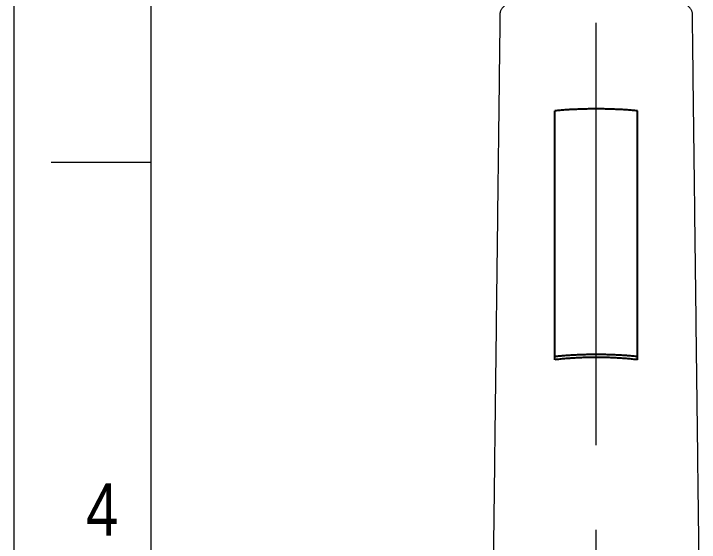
# Model space of a CAD drawing. Header units: inches. Extents: x 6245 to 6839, y 405 to 1245.
# Drawn here: x 6245.2 to 6345, y 869.7 to 946.6 of the extents above; entities that cross this region are included whole.
import ezdxf

# ---------------------------------------------------------------- set-up
doc = ezdxf.new("R2010")
doc.units = ezdxf.units.IN
doc.header["$LTSCALE"] = 4.84
doc.header["$MEASUREMENT"] = 0
doc.linetypes.add('CENTERX2', pattern=[20.32, 12.7, -2.54, 2.54, -2.54])
doc.layers.get('0').update_dxf_attribs({"linetype": 'CONTINUOUS', "lineweight": 13})
doc.layers.add('CENTER', color=1, linetype='CENTERX2', lineweight=15)
doc.styles.get("Standard").update_dxf_attribs({"font": 'arial.ttf', "width": 0.8})

msp = doc.modelspace()

# ---------------------------------------------------------------- linework, layer by layer
at = {"color": 7, "linetype": 'Continuous'}
for p, q in [((6245.238, 1244.986), (6245.238, 404.986)), ((6265.238, 924.986), (6250.702, 924.986))]:
    msp.add_line(p, q, dxfattribs=at)
at = {"linetype": 'Continuous'}
msp.add_line((6265.238, 424.986), (6265.238, 1224.986), dxfattribs=at)
msp.add_rational_spline([(6343.989, 946.628), (6343.989, 950.392), (6329.989, 950.392), (6315.989, 950.392), (6315.989, 946.628)], [1, 0.707106781187, 1, 0.707106781187, 1], degree=2, knots=[-43.982297, -43.982297, -43.982297, -21.991149, -21.991149, 0, 0, 0])
for points in [[(6315.989, 946.628), (6315.489, 905.693), (6314.989, 864.758)], [(6344.989, 864.758), (6344.489, 905.693), (6343.989, 946.628)]]:
    msp.add_open_spline(points, degree=2)
at = {"lineweight": -3}
for points, weights in [([(6335.989, 932.506), (6329.989, 933.065), (6323.989, 932.506)], [1, 0.944988027562, 1]), ([(6323.989, 896.791), (6329.989, 897.426), (6335.989, 896.791)], [1, 0.930598007821, 1]), ([(6335.989, 896.286), (6329.989, 897.01), (6323.989, 896.286)], [1, 0.912395470571, 1])]:
    msp.add_rational_spline(points, weights, degree=2, dxfattribs=at)
for points, degree in [([(6323.989, 896.791), (6323.989, 900.618), (6323.989, 908.365), (6323.989, 920.269), (6323.989, 928.396), (6323.989, 932.506)], 3), ([(6335.989, 896.791), (6335.989, 900.619), (6335.989, 908.368), (6335.989, 920.272), (6335.989, 928.397), (6335.989, 932.506)], 3), ([(6323.989, 896.286), (6323.989, 896.539), (6323.989, 896.791)], 2), ([(6335.989, 896.286), (6335.989, 896.539), (6335.989, 896.791)], 2)]:
    msp.add_open_spline(points, degree=degree, dxfattribs=at)
at = {"layer": 'CENTER'}
msp.add_line((6329.989, 490.457), (6329.989, 1081.285), dxfattribs=at)

# ---------------------------------------------------------------- texts
at = {"insert": (6258.12, 874.494), "char_height": 7.624, "attachment_point": 5}
msp.add_mtext_dynamic_manual_height_columns('4', width=50, gutter_width=12.5, heights=[0], dxfattribs=at)

doc.saveas('drawing.dxf')
